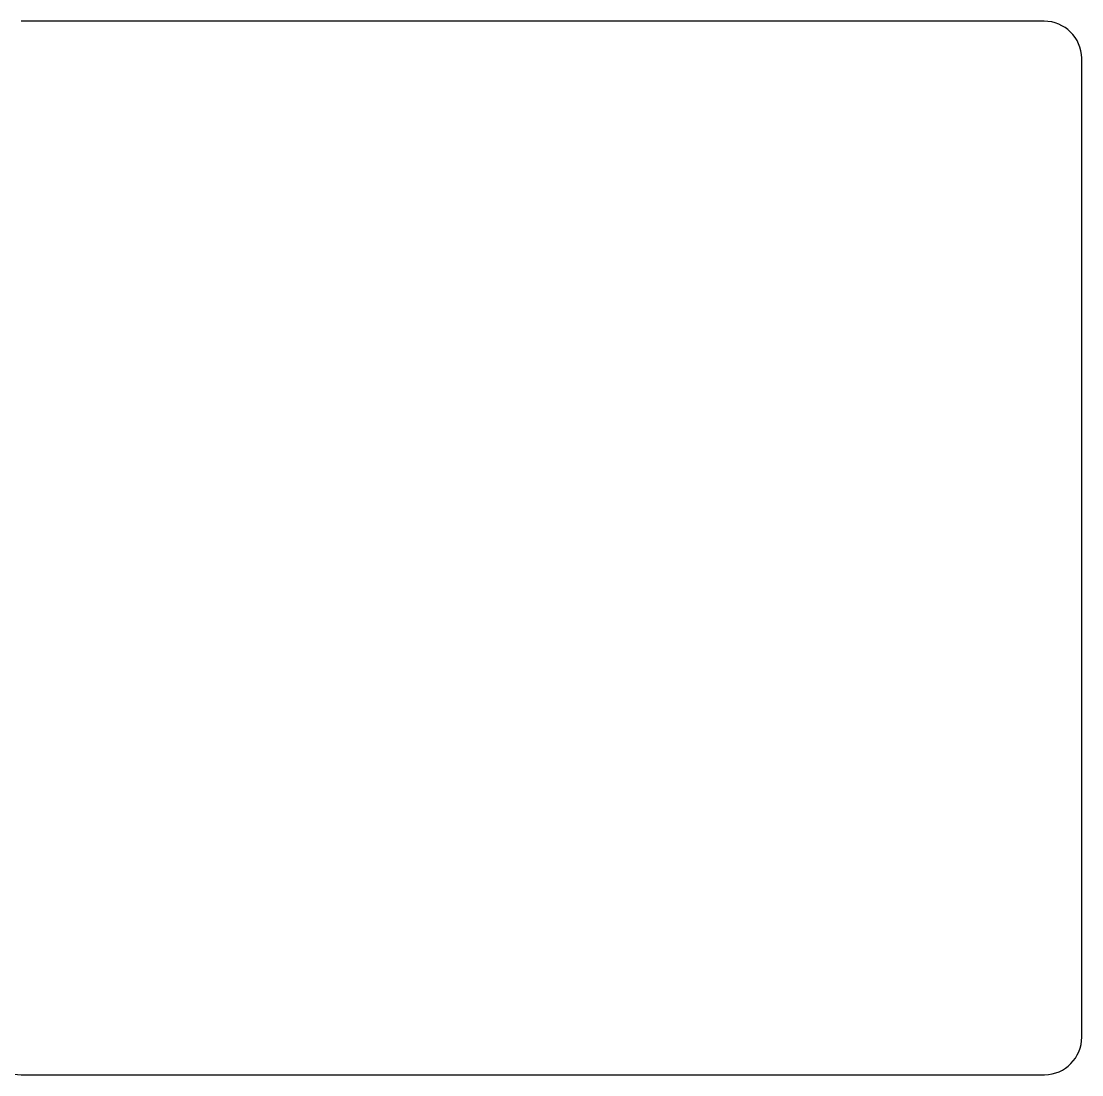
# Model space of a CAD drawing. Header units: millimetres. Extents: x -10 to 277, y -95 to 18.
# Drawn here: x 226.56 to 240.66, y -64.15 to -50.15 of the extents above; entities that cross this region are included whole.
import ezdxf

# ---------------------------------------------------------------- set-up
doc = ezdxf.new("R2010")
doc.units = ezdxf.units.MM
doc.header["$MEASUREMENT"] = 0
doc.layers.add('BLACK', color=7, linetype='CONTINUOUS')

msp = doc.modelspace()

# ---------------------------------------------------------------- linework, layer by layer
at = {"layer": 'BLACK', "linetype": 'Continuous'}
for p, q in [((240.162412, -50.152051), (226.5625, -50.152051)), ((240.6625, -63.651903), (240.6625, -50.644041)), ((226.562512, -64.152051), (240.168657, -64.152051))]:
    msp.add_line(p, q, dxfattribs=at)
at = {"layer": 'BLACK'}
for centre, radius, start, end in [((240.162412, -50.652203), 0.500152, 0.9350487, 90), ((226.562512, -63.652103), 0.499948, 179.9940414, 270), ((240.162312, -63.651903), 0.500188, 270.7268293, 0)]:
    msp.add_arc(centre, radius, start, end, dxfattribs=at)

doc.saveas('drawing.dxf')
